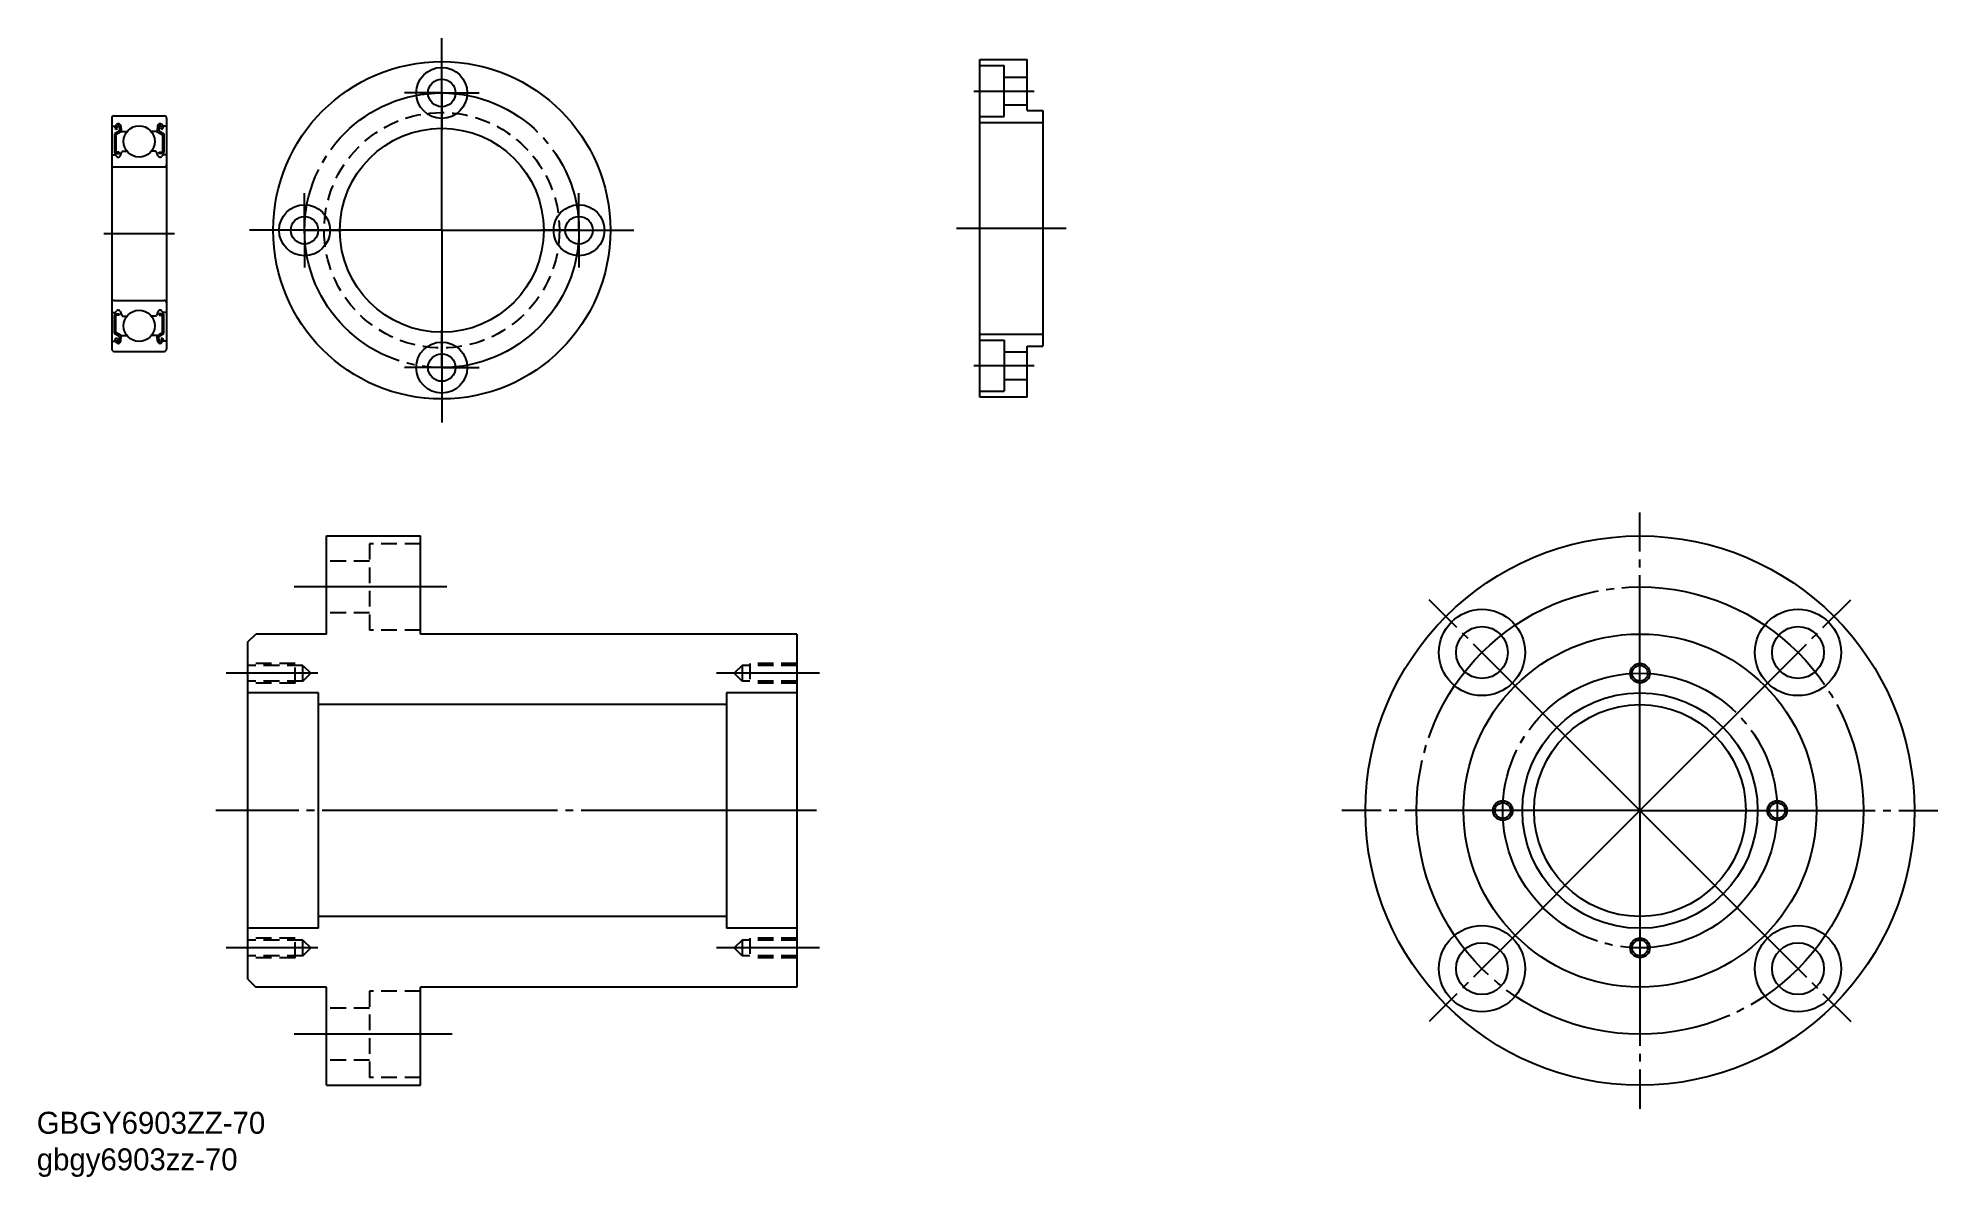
# Model space of a CAD drawing. Extents: x -125 to 118, y -42 to 104.
import ezdxf

# ---------------------------------------------------------------- set-up
doc = ezdxf.new("R2010")
doc.units = 0
doc.linetypes.add('CENTER', pattern=[33, 30, -1, 1, -1])
doc.linetypes.add('DASHED', pattern=[3, 2, -1])
doc.layers.get('0').update_dxf_attribs({"linetype": 'CONTINUOUS'})
doc.layers.add('CENTER', color=7, linetype='CONTINUOUS')

# ---------------------------------------------------------------- blocks, each defined once
blk = doc.blocks.new('*U2')
at = {"linetype": 'CONTINUOUS'}
for s, p in [('GBGY6903ZZ-70', (-124.69, -36.01)), ('gbgy6903zz-70', (-124.69, -40.67))]:
    blk.add_text(s, height=2.8, dxfattribs=at).set_placement(p)

msp = doc.modelspace()

# ---------------------------------------------------------------- linework, layer by layer
at = {"color": 7, "linetype": 'CONTINUOUS'}
for p, q in [((-4.42, 100.89), (1.58, 100.89)), ((-4.42, 57.89), (-4.42, 100.89)), ((-4.42, 100.14), (-1.32, 100.14)), ((-1.32, 93.64), (-1.32, 100.14)), ((1.58, 94.39), (1.58, 100.89)), ((-1.32, 98.64), (1.58, 98.64)), ((-1.32, 95.14), (1.58, 95.14)), ((-4.42, 93.64), (-1.32, 93.64)), ((-4.42, 92.89), (3.58, 92.89)), ((1.58, 94.39), (3.58, 94.39)), ((3.58, 94.39), (3.58, 64.39)), ((-4.42, 65.89), (3.58, 65.89)), ((-4.42, 65.14), (-1.32, 65.14)), ((-1.32, 65.14), (-1.32, 58.64)), ((-1.32, 63.64), (1.58, 63.64)), ((1.58, 57.89), (1.58, 64.39)), ((1.58, 64.39), (3.58, 64.39)), ((-4.42, 58.64), (-1.32, 58.64)), ((-1.32, 60.14), (1.58, 60.14)), ((1.58, 57.89), (-4.42, 57.89)), ((-87.76, 40.18), (-75.76, 40.18)), ((-87.76, 27.68), (-87.76, 40.18)), ((-75.76, 27.68), (-75.76, 40.18)), ((-97.76, 26.68), (-96.76, 27.68)), ((-97.76, -16.32), (-97.76, 26.68)), ((-87.76, 27.68), (-96.76, 27.68)), ((-27.76, 27.68), (-75.76, 27.68)), ((-27.76, 27.68), (-27.76, -17.32)), ((-88.76, 20.18), (-97.76, 20.18)), ((-88.76, -9.82), (-88.76, 20.18)), ((-27.76, 20.18), (-36.76, 20.18)), ((-36.76, 20.18), (-36.76, -9.82)), ((-36.76, 18.68), (-88.76, 18.68)), ((-36.76, -8.32), (-88.76, -8.32)), ((-88.76, -9.82), (-97.76, -9.82)), ((-27.76, -9.82), (-36.76, -9.82)), ((-97.76, -16.32), (-96.76, -17.32)), ((-87.76, -17.32), (-96.76, -17.32)), ((-87.76, -29.82), (-87.76, -17.32)), ((-27.76, -17.32), (-75.76, -17.32)), ((-75.76, -29.82), (-75.76, -17.32)), ((-87.76, -29.82), (-75.76, -29.82))]:
    msp.add_line(p, q, dxfattribs=at)
for p, q in [((-115.14, 93.41), (-115.14, 64.01)), ((-115.04, 92.41), (-114.68, 92.41)), ((-114.84, 93.71), (-108.44, 93.71)), ((-114.69, 92.4), (-114.52, 92.6)), ((-114.53, 91.99), (-114.68, 92.13)), ((-114.53, 92.27), (-114.36, 92.47)), ((-114.39, 92.13), (-114.53, 92.27)), ((-114.53, 91.99), (-114.39, 92.13)), ((-114.19, 92.41), (-114.15, 91.81)), ((-113.99, 92.44), (-113.93, 91.8)), ((-109.28, 92.44), (-109.34, 91.8)), ((-109.08, 92.41), (-109.12, 91.81)), ((-108.74, 92.27), (-108.91, 92.47)), ((-108.88, 92.13), (-108.74, 92.27)), ((-108.74, 91.99), (-108.88, 92.13)), ((-108.58, 92.4), (-108.76, 92.6)), ((-108.74, 91.99), (-108.6, 92.13)), ((-108.24, 92.41), (-108.6, 92.41)), ((-108.14, 93.41), (-108.14, 64.01)), ((-114.15, 91.81), (-114.8, 91.44)), ((-114.8, 91.44), (-114.8, 89.11)), ((-113.95, 91.7), (-114.6, 91.32)), ((-114.6, 91.32), (-114.6, 89.11)), ((-113.95, 92.06), (-113.95, 91.7)), ((-113.83, 91.71), (-113.2, 91.71)), ((-109.44, 91.71), (-110.07, 91.71)), ((-109.32, 92.06), (-109.32, 91.7)), ((-109.32, 91.7), (-108.67, 91.32)), ((-109.12, 91.81), (-108.47, 91.44)), ((-108.67, 91.32), (-108.67, 89.11)), ((-108.47, 91.44), (-108.47, 89.11)), ((-115.04, 88.76), (-114.69, 88.76)), ((-114.69, 88.76), (-114.49, 88.54)), ((-114.2, 89.11), (-114.6, 89.11)), ((-114.6, 88.91), (-114.2, 88.91)), ((-114.34, 88.46), (-114.25, 88.46)), ((-114.2, 88.91), (-114.2, 89.11)), ((-114.06, 88.6), (-113.86, 89.15)), ((-113.76, 89.21), (-113.2, 89.21)), ((-109.51, 89.21), (-110.07, 89.21)), ((-109.21, 88.6), (-109.42, 89.15)), ((-109.07, 88.91), (-109.07, 89.11)), ((-109.07, 89.11), (-108.67, 89.11)), ((-108.67, 88.91), (-109.07, 88.91)), ((-108.93, 88.46), (-109.03, 88.46)), ((-108.59, 88.76), (-108.78, 88.54)), ((-108.24, 88.76), (-108.59, 88.76)), ((-114.84, 87.21), (-108.44, 87.21)), ((-115.04, 68.66), (-114.69, 68.66)), ((-114.84, 70.21), (-108.44, 70.21)), ((-114.8, 65.99), (-114.8, 68.31)), ((-114.69, 68.66), (-114.49, 68.89)), ((-114.6, 68.51), (-114.2, 68.51)), ((-114.6, 66.1), (-114.6, 68.31)), ((-114.2, 68.31), (-114.6, 68.31)), ((-114.34, 68.96), (-114.25, 68.96)), ((-114.2, 68.51), (-114.2, 68.31)), ((-114.06, 68.83), (-113.86, 68.28)), ((-113.76, 68.21), (-113.2, 68.21)), ((-109.51, 68.21), (-110.07, 68.21)), ((-109.21, 68.83), (-109.42, 68.28)), ((-109.07, 68.51), (-109.07, 68.31)), ((-108.67, 68.51), (-109.07, 68.51)), ((-109.07, 68.31), (-108.67, 68.31)), ((-108.93, 68.96), (-109.03, 68.96)), ((-108.59, 68.66), (-108.78, 68.89)), ((-108.67, 66.1), (-108.67, 68.31)), ((-108.24, 68.66), (-108.59, 68.66)), ((-108.47, 65.99), (-108.47, 68.31)), ((-114.15, 65.61), (-114.8, 65.99)), ((-114.53, 65.44), (-114.68, 65.3)), ((-113.95, 65.73), (-114.6, 66.1)), ((-114.53, 65.44), (-114.39, 65.3)), ((-114.19, 65.01), (-114.15, 65.61)), ((-113.99, 64.99), (-113.93, 65.62)), ((-113.95, 65.37), (-113.95, 65.73)), ((-113.83, 65.71), (-113.2, 65.71)), ((-113.67, 65.71), (-113.67, 65.71)), ((-113.52, 65.71), (-113.52, 65.71)), ((-109.44, 65.71), (-110.07, 65.71)), ((-109.28, 64.99), (-109.34, 65.62)), ((-109.32, 65.73), (-108.67, 66.1)), ((-109.32, 65.37), (-109.32, 65.73)), ((-109.12, 65.61), (-108.47, 65.99)), ((-109.08, 65.01), (-109.12, 65.61)), ((-108.74, 65.44), (-108.88, 65.3)), ((-108.74, 65.44), (-108.6, 65.3)), ((-115.04, 65.01), (-114.68, 65.01)), ((-114.84, 63.71), (-108.44, 63.71)), ((-114.69, 65.03), (-114.52, 64.82)), ((-114.39, 65.3), (-114.53, 65.16)), ((-114.53, 65.16), (-114.36, 64.95)), ((-108.74, 65.16), (-108.91, 64.95)), ((-108.88, 65.3), (-108.74, 65.16)), ((-108.58, 65.03), (-108.76, 64.82)), ((-108.24, 65.01), (-108.6, 65.01))]:
    msp.add_line(p, q)
at = {"color": 3, "linetype": 'DASHED'}
for p, q in [((-82.26, 39.18), (-82.26, 28.18)), ((-75.76, 39.18), (-82.26, 39.18)), ((-82.26, 36.98), (-87.76, 36.98)), ((-82.26, 30.38), (-87.76, 30.38)), ((-75.76, 28.18), (-82.26, 28.18)), ((-91.76, 23.93), (-97.76, 23.93)), ((-90.76, 23.68), (-97.76, 23.68)), ((-91.76, 21.43), (-91.76, 23.93)), ((-90.76, 21.68), (-90.76, 23.68)), ((-90.76, 23.68), (-89.76, 22.68)), ((-90.76, 21.68), (-89.76, 22.68)), ((-34.76, 23.68), (-35.76, 22.68)), ((-34.76, 21.68), (-35.76, 22.68)), ((-27.76, 23.68), (-34.76, 23.68)), ((-34.76, 23.68), (-34.76, 21.68)), ((-33.76, 23.93), (-33.76, 21.43)), ((-27.76, 23.93), (-33.76, 23.93)), ((-90.76, 21.68), (-97.76, 21.68)), ((-91.76, 21.43), (-97.76, 21.43)), ((-27.76, 21.68), (-34.76, 21.68)), ((-27.76, 21.43), (-33.76, 21.43)), ((-91.76, -11.07), (-97.76, -11.07)), ((-90.76, -11.32), (-97.76, -11.32)), ((-91.76, -13.57), (-91.76, -11.07)), ((-90.76, -11.32), (-89.76, -12.32)), ((-90.76, -13.32), (-90.76, -11.32)), ((-34.76, -11.32), (-35.76, -12.32)), ((-27.76, -11.32), (-34.76, -11.32)), ((-34.76, -11.32), (-34.76, -13.32)), ((-33.76, -11.07), (-33.76, -13.57)), ((-27.76, -11.07), (-33.76, -11.07)), ((-90.76, -13.32), (-97.76, -13.32)), ((-91.76, -13.57), (-97.76, -13.57)), ((-90.76, -13.32), (-89.76, -12.32)), ((-34.76, -13.32), (-35.76, -12.32)), ((-27.76, -13.32), (-34.76, -13.32)), ((-27.76, -13.57), (-33.76, -13.57)), ((-82.26, -17.82), (-82.26, -28.82)), ((-75.76, -17.82), (-82.26, -17.82)), ((-82.26, -20.02), (-87.76, -20.02)), ((-82.26, -26.62), (-87.76, -26.62)), ((-75.76, -28.82), (-82.26, -28.82))]:
    msp.add_line(p, q, dxfattribs=at)
at = {"color": 7, "linetype": 'CONTINUOUS'}
for centre, radius in [((-73.05, 79.14), 21.5), ((-73.05, 96.64), 3.25), ((-73.05, 96.64), 1.75), ((-73.05, 79.14), 13), ((-90.55, 79.14), 3.25), ((-55.55, 79.14), 3.25), ((-90.55, 79.14), 1.75), ((-55.55, 79.14), 1.75), ((-73.05, 61.64), 3.25), ((-73.05, 61.64), 1.75), ((79.74, 5.18), 35), ((59.59, 25.33), 5.5), ((99.89, 25.33), 5.5), ((59.59, 25.33), 3.3), ((79.74, 5.18), 22.5), ((99.89, 25.33), 3.3), ((79.74, 22.68), 1), ((79.74, 5.18), 15), ((79.74, 5.18), 13.5), ((62.24, 5.18), 1), ((97.24, 5.18), 1), ((59.59, -14.97), 5.5), ((99.89, -14.97), 5.5), ((59.59, -14.97), 3.3), ((79.74, -12.32), 1), ((99.89, -14.97), 3.3)]:
    msp.add_circle(centre, radius, dxfattribs=at)
for centre in [(-111.64, 90.46), (-111.64, 66.96)]:
    msp.add_circle(centre, 2)
at = {"color": 3, "linetype": 'DASHED'}
msp.add_circle((-73.05, 79.14), 15, dxfattribs=at)
at = {"color": 3, "linetype": 'CONTINUOUS'}
for centre in [(79.74, 22.68), (62.24, 5.18), (97.24, 5.18), (79.74, -12.32)]:
    msp.add_circle(centre, 1.25, dxfattribs=at)
for centre, radius, start, end in [((-114.84, 93.41), 0.3, 90, 180), ((-115.04, 92.51), 0.1, 180, 270), ((-114.53, 92.27), 0.2, 140.1381, 225), ((-114.29, 92.41), 0.3, 4.9347, 140.1381), ((-114.29, 92.41), 0.1, 3.1015, 139.9514), ((-108.99, 92.41), 0.3, 39.8619, 175.0653), ((-108.98, 92.41), 0.1, 40.0486, 176.8985), ((-108.74, 92.27), 0.2, 315, 39.8619), ((-108.44, 93.41), 0.3, 0, 90), ((-108.24, 92.51), 0.1, 270, 0), ((-113.83, 91.81), 0.1, 184.9347, 269.9991), ((-109.44, 91.81), 0.1, 270.0009, 355.0653), ((-115.04, 88.66), 0.1, 90, 180), ((-114.84, 87.51), 0.3, 180, 270), ((-114.6, 89.11), 0.2, 180, 270), ((-114.34, 88.66), 0.2, 219.9774, 270), ((-114.25, 88.66), 0.2, 270, 339.9912), ((-113.76, 89.11), 0.1, 90, 159.9912), ((-109.51, 89.11), 0.1, 20.0088, 90), ((-109.03, 88.66), 0.2, 200.0088, 270), ((-108.93, 88.66), 0.2, 270, 320.0226), ((-108.67, 89.11), 0.2, 270, 0), ((-108.44, 87.51), 0.3, 270, 0), ((-108.24, 88.66), 0.1, 0, 90), ((-114.84, 69.91), 0.3, 90, 180), ((-115.04, 68.76), 0.1, 180, 270), ((-114.6, 68.31), 0.2, 90, 180), ((-114.34, 68.76), 0.2, 90, 140.0226), ((-114.25, 68.76), 0.2, 20.0088, 90), ((-113.76, 68.31), 0.1, 200.0088, 270), ((-109.51, 68.31), 0.1, 270, 339.9912), ((-109.03, 68.76), 0.2, 90, 159.9912), ((-108.93, 68.76), 0.2, 39.9774, 90), ((-108.67, 68.31), 0.2, 0, 90), ((-108.44, 69.91), 0.3, 0, 90), ((-108.24, 68.76), 0.1, 270, 0), ((-113.83, 65.61), 0.1, 90.0009, 175.0653), ((-109.44, 65.61), 0.1, 4.9347, 89.9991), ((-115.04, 64.91), 0.1, 90, 180), ((-114.84, 64.01), 0.3, 180, 270), ((-114.53, 65.16), 0.2, 135, 219.8619), ((-114.29, 65.02), 0.3, 219.8619, 355.0653), ((-114.29, 65.02), 0.1, 220.0486, 356.8985), ((-108.99, 65.02), 0.3, 184.9347, 320.1381), ((-108.98, 65.02), 0.1, 183.1015, 319.9514), ((-108.74, 65.16), 0.2, 320.1381, 45), ((-108.44, 64.01), 0.3, 270, 0), ((-108.24, 64.91), 0.1, 0, 90)]:
    msp.add_arc(centre, radius, start, end)
at = {"layer": 'CENTER', "color": 1, "linetype": 'CENTER'}
for p, q in [((-73.05, 79.14), (-73.05, 103.64)), ((-73.05, 96.64), (-73.05, 101.39)), ((-73.05, 96.64), (-77.8, 96.64)), ((-73.05, 96.64), (-68.3, 96.64)), ((-73.05, 96.64), (-73.05, 91.89)), ((-5.22, 96.89), (2.51, 96.89)), ((-90.55, 79.14), (-90.55, 83.89)), ((-55.55, 79.14), (-55.55, 83.89)), ((-73.05, 79.14), (-97.55, 79.14)), ((-90.55, 79.14), (-95.3, 79.14)), ((-90.55, 79.14), (-85.8, 79.14)), ((-90.55, 79.14), (-90.55, 74.39)), ((-73.05, 79.14), (-48.55, 79.14)), ((-73.05, 79.14), (-73.05, 54.64)), ((-55.55, 79.14), (-60.3, 79.14)), ((-55.55, 79.14), (-50.8, 79.14)), ((-55.55, 79.14), (-55.55, 74.39)), ((-7.42, 79.39), (6.58, 79.39)), ((-73.05, 61.64), (-73.05, 66.39)), ((-73.05, 61.64), (-77.8, 61.64)), ((-73.05, 61.64), (-73.05, 56.89)), ((-73.05, 61.64), (-68.3, 61.64)), ((-5.22, 61.89), (2.51, 61.89)), ((79.74, 5.18), (79.74, 43.18)), ((-72.42, 33.68), (-91.87, 33.68)), ((79.74, 5.18), (52.87, 32.05)), ((79.74, 5.18), (106.61, 32.05)), ((-88.87, 22.68), (-100.54, 22.68)), ((-24.87, 22.68), (-38.03, 22.68)), ((-25.28, 5.18), (-101.87, 5.18)), ((79.74, 5.18), (41.74, 5.18)), ((79.74, 5.18), (52.87, -21.69)), ((79.74, 5.18), (79.74, -32.82)), ((79.74, 5.18), (117.74, 5.18)), ((79.74, 5.18), (106.61, -21.69)), ((-88.87, -12.32), (-100.54, -12.32)), ((-24.87, -12.32), (-38.03, -12.32)), ((-71.73, -23.32), (-91.87, -23.32))]:
    msp.add_line(p, q, dxfattribs=at)
at = {"layer": 'CENTER'}
msp.add_line((-116.14, 78.71), (-107.14, 78.71), dxfattribs=at)
at = {"layer": 'CENTER', "color": 1, "linetype": 'CENTER'}
for centre, radius in [((-73.05, 79.14), 17.5), ((79.74, 5.18), 28.5), ((79.74, 5.18), 17.5)]:
    msp.add_circle(centre, radius, dxfattribs=at)

# ---------------------------------------------------------------- block references
at = {"linetype": 'CONTINUOUS'}
msp.add_blockref('*U2', (0, 0), dxfattribs=at)

doc.saveas('drawing.dxf')
